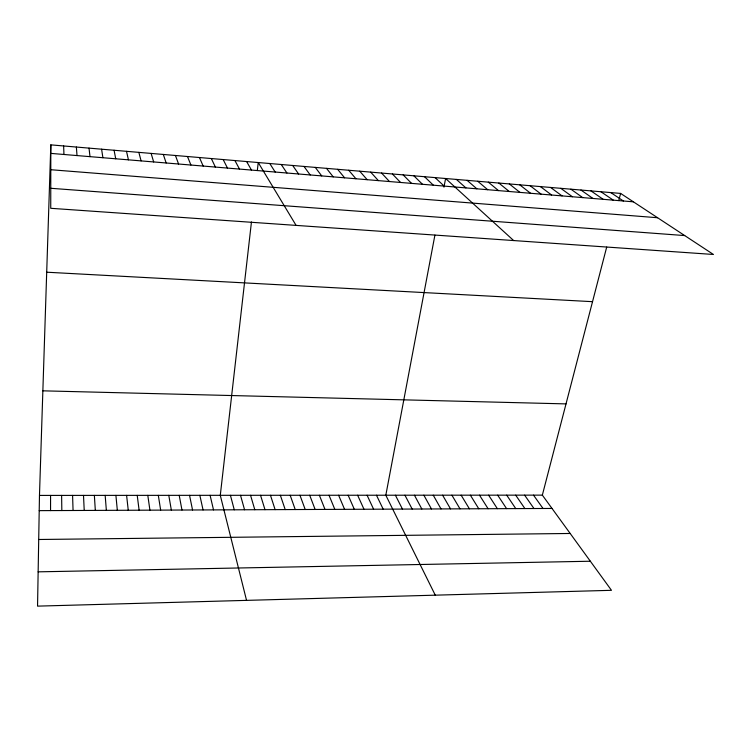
<?xml version="1.0" encoding="UTF-8"?>
<svg xmlns="http://www.w3.org/2000/svg" width="751" height="751" viewBox="0 0 751 751"><rect width="100%" height="100%" fill="white"/><g stroke="black" fill="none" stroke-linecap="round" stroke-linejoin="round"><path stroke-width="1.13" d="M50.824 144.868L50.739 208.299L713.45 254.476L620.617 193.42L50.824 144.868L39.474 495.416L37.55 606.132L611.474 590.314L542.344 495.134L606.695 247.088M50.552 510.596L50.57 495.416M251.454 221.967L220.287 495.322L246.544 600.378M257.311 170.543L258.231 162.535L296.091 225.394M434.913 235.119L385.817 495.228L435.27 595.168M443.963 187.159L445.596 178.503L513.656 240.555M618.758 200.592L620.617 193.42M38.141 571.84L590.352 561.232M38.705 539.49L570.187 533.473M39.212 510.642L552.013 508.446M39.474 495.416L542.344 495.134M42.854 390.83L566.019 403.897M46.693 272.209L592.53 301.677M50.768 188.285L684.696 235.57M50.786 169.717L657.576 217.734M50.805 153.392L633.384 201.822M610.779 192.585L623.368 200.986M600.894 191.74L613.295 200.151M590.943 190.885L603.156 199.306M580.945 190.041L592.961 198.461M570.882 189.177L582.71 197.607M560.772 188.323L572.403 196.753M550.596 187.45L562.03 195.889M540.373 186.577L551.6 195.016M530.075 185.704L541.105 194.143M519.73 184.821L530.553 193.27M509.328 183.939L519.936 192.387M498.852 183.047L509.253 191.496M488.328 182.146L498.514 190.604M477.739 181.244L487.699 189.712M467.084 180.334L476.829 188.801M456.373 179.423L465.902 187.9M435.082 177.611L444.151 186.088M424.503 176.71L433.355 185.187M413.857 175.8L422.484 184.286M403.156 174.889L411.557 183.375M392.397 173.969L400.555 182.465M381.574 173.049L389.497 181.545M370.684 172.12L378.373 180.615M359.729 171.19L367.173 179.686M348.717 170.252L355.918 178.757M337.64 169.304L344.587 177.809M326.497 168.355L333.2 176.861M315.279 167.398L321.728 175.912M304.005 166.44L310.201 174.955M533.501 495.144L543.02 508.483M524.611 495.144L533.98 508.53M292.665 165.473L298.598 173.988M515.684 495.153L524.893 508.568M506.7 495.153L515.759 508.605M281.25 164.497L286.92 173.021M497.678 495.162L506.587 508.643M488.619 495.162L497.359 508.68M269.778 163.521L275.176 172.045M479.504 495.172L488.084 508.727M470.351 495.172L478.772 508.765M461.142 495.181L469.403 508.803M451.895 495.191L459.988 508.84M442.602 495.191L450.525 508.887M246.61 161.549L251.472 170.073M433.252 495.2L441.006 508.925M423.864 495.2L431.45 508.962M234.922 160.554L239.513 169.078M414.43 495.209L421.837 509.009M404.939 495.209L412.177 509.047M395.401 495.219L402.461 509.094M223.169 159.55L227.478 168.074M376.467 495.228L383.179 509.169M211.341 158.545L215.368 167.069M367.079 495.238L373.604 509.216M357.636 495.238L363.982 509.253M348.145 495.247L354.312 509.3M199.447 157.532L203.174 166.055M338.607 495.247L344.587 509.338M329.022 495.256L334.824 509.375M187.478 156.508L190.914 165.042M319.382 495.266L324.995 509.422M309.703 495.266L315.129 509.46M175.434 155.485L178.578 164.009M299.968 495.275L305.206 509.507M290.186 495.275L295.227 509.553M280.358 495.284L285.202 509.591M163.314 154.453L166.159 162.976M270.473 495.294L275.119 509.638M260.541 495.294L264.99 509.676M151.12 153.411L153.664 161.944M250.552 495.303L254.805 509.722M240.517 495.303L244.563 509.769M230.426 495.313L234.265 509.807M138.851 152.369L141.094 160.892M210.092 495.322L213.519 509.901M126.506 151.317L128.44 159.841M199.85 495.331L203.061 509.948M189.543 495.331L192.547 509.985M114.086 150.256L115.71 158.79M179.198 495.341L181.977 510.032M168.787 495.35L171.341 510.079M158.32 495.35L160.658 510.126M101.592 149.186L102.896 157.719M147.806 495.36L149.918 510.173M137.226 495.369L139.113 510.22M89.022 148.116L89.998 156.649M126.6 495.369L128.252 510.267M115.907 495.378L117.334 510.314M105.168 495.388L106.36 510.361M76.367 147.036L77.015 155.57M94.363 495.388L95.321 510.408M83.502 495.397L84.225 510.455M63.628 145.957L63.957 154.481M72.584 495.397L73.063 510.502M61.61 495.407L61.835 510.549"/></g></svg>
